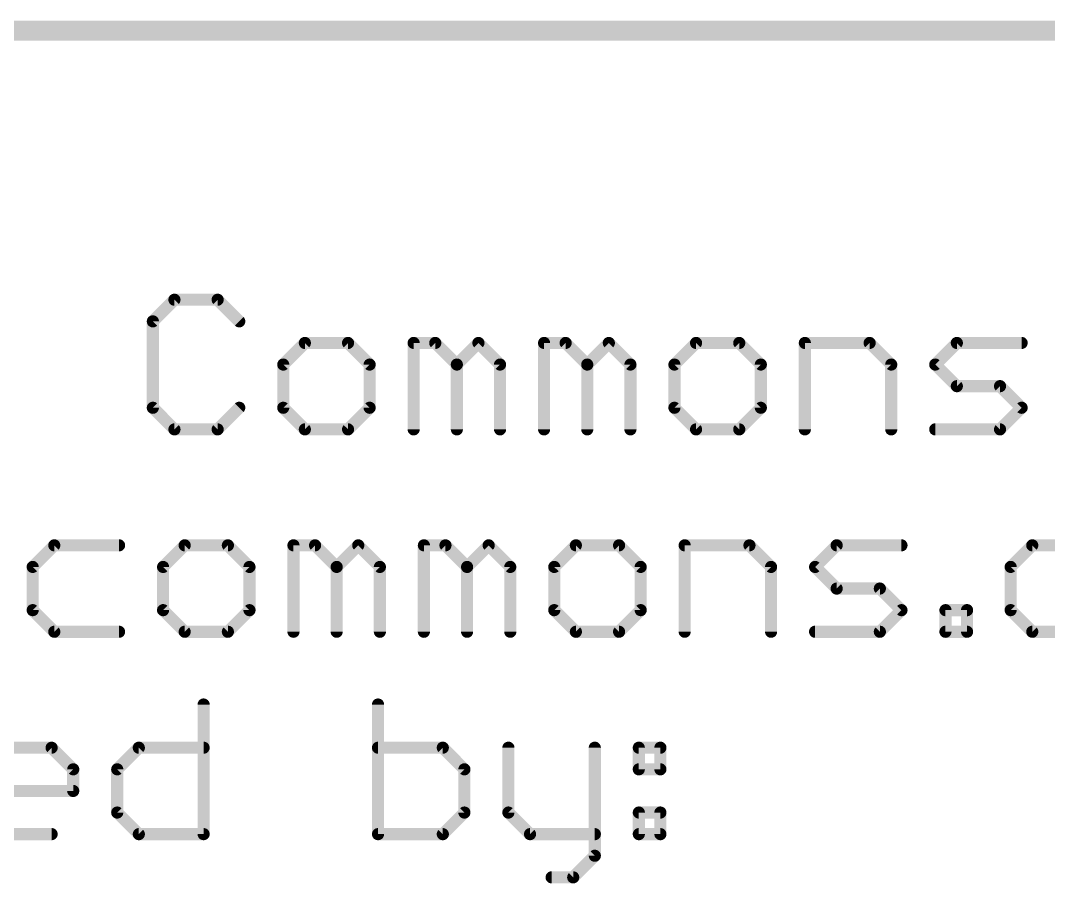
# Model space of a CAD drawing. Extents: x -27 to 80, y -11 to 53.
# Drawn here: x 14.86 to 27.76, y -10.7 to 0.13 of the extents above; entities that cross this region are included whole.
import ezdxf

# ---------------------------------------------------------------- set-up
doc = ezdxf.new("R2010")
doc.units = 0
for name, color, linetype in [('1', 12, 'CONTINUOUS'), ('16', 132, 'CONTINUOUS'), ('20', 53, 'CONTINUOUS'), ('27', 253, 'CONTINUOUS'), ('51', 53, 'CONTINUOUS')]:
    doc.layers.add(name, color=color, linetype=linetype)

msp = doc.modelspace()

# ---------------------------------------------------------------- linework, layer by layer
at = {"layer": '1', "const_width": 0.254}
msp.add_lwpolyline([(57.15, 0), (2.54, 0)], dxfattribs=at)
at = {"layer": '16', "const_width": 0.254}
msp.add_lwpolyline([(57.15, 0), (2.54, 0)], dxfattribs=at)
at = {"layer": '20', "const_width": 0.2032}
msp.add_lwpolyline([(57.15, 0), (2.54, 0)], dxfattribs=at)
at = {"layer": '27', "const_width": 0.1524}
for points in [[(16.7891, -3.3768), (16.518, -3.648)], [(17.3315, -3.3768), (16.7891, -3.3768)], [(17.6026, -3.648), (17.3315, -3.3768)], [(16.518, -3.648), (16.518, -4.7326)], [(18.4263, -3.9191), (18.1551, -4.1903)], [(18.9686, -3.9191), (18.4263, -3.9191)], [(19.2398, -4.1903), (18.9686, -3.9191)], [(19.7923, -5.0038), (19.7923, -3.9191)], [(19.7923, -3.9191), (20.0635, -3.9191)], [(20.0635, -3.9191), (20.3346, -4.1903)], [(20.3346, -4.1903), (20.6058, -3.9191)], [(20.6058, -3.9191), (20.877, -4.1903)], [(21.4295, -5.0038), (21.4295, -3.9191)], [(21.4295, -3.9191), (21.7006, -3.9191)], [(21.7006, -3.9191), (21.9718, -4.1903)], [(21.9718, -4.1903), (22.2429, -3.9191)], [(22.2429, -3.9191), (22.5141, -4.1903)], [(23.3378, -3.9191), (23.0666, -4.1903)], [(23.8801, -3.9191), (23.3378, -3.9191)], [(24.1513, -4.1903), (23.8801, -3.9191)], [(24.7038, -5.0038), (24.7038, -3.9191)], [(24.7038, -3.9191), (25.5173, -3.9191)], [(25.5173, -3.9191), (25.7884, -4.1903)], [(26.3409, -4.1903), (26.6121, -3.9191)], [(26.6121, -3.9191), (27.4256, -3.9191)], [(18.1551, -4.1903), (18.1551, -4.7326)], [(19.2398, -4.7326), (19.2398, -4.1903)], [(20.3346, -4.1903), (20.3346, -5.0038)], [(20.877, -4.1903), (20.877, -5.0038)], [(21.9718, -4.1903), (21.9718, -5.0038)], [(22.5141, -4.1903), (22.5141, -5.0038)], [(23.0666, -4.1903), (23.0666, -4.7326)], [(24.1513, -4.7326), (24.1513, -4.1903)], [(25.7884, -4.1903), (25.7884, -5.0038)], [(26.6121, -4.4615), (26.3409, -4.1903)], [(27.1544, -4.4615), (26.6121, -4.4615)], [(27.4256, -4.7326), (27.1544, -4.4615)], [(16.518, -4.7326), (16.7891, -5.0038)], [(17.3315, -5.0038), (17.6026, -4.7326)], [(18.1551, -4.7326), (18.4263, -5.0038)], [(18.9686, -5.0038), (19.2398, -4.7326)], [(23.0666, -4.7326), (23.3378, -5.0038)], [(23.8801, -5.0038), (24.1513, -4.7326)], [(27.1544, -5.0038), (27.4256, -4.7326)], [(16.7891, -5.0038), (17.3315, -5.0038)], [(18.4263, -5.0038), (18.9686, -5.0038)], [(23.3378, -5.0038), (23.8801, -5.0038)], [(26.3409, -5.0038), (27.1544, -5.0038)], [(15.2804, -6.4591), (15.0092, -6.7303)], [(16.0939, -6.4591), (15.2804, -6.4591)], [(16.9176, -6.4591), (16.6464, -6.7303)], [(17.4599, -6.4591), (16.9176, -6.4591)], [(17.731, -6.7303), (17.4599, -6.4591)], [(18.2835, -7.5438), (18.2835, -6.4591)], [(18.2835, -6.4591), (18.5547, -6.4591)], [(18.5547, -6.4591), (18.8259, -6.7303)], [(18.8259, -6.7303), (19.097, -6.4591)], [(19.097, -6.4591), (19.3682, -6.7303)], [(19.9207, -7.5438), (19.9207, -6.4591)], [(19.9207, -6.4591), (20.1919, -6.4591)], [(20.1919, -6.4591), (20.463, -6.7303)], [(20.463, -6.7303), (20.7342, -6.4591)], [(20.7342, -6.4591), (21.0054, -6.7303)], [(21.829, -6.4591), (21.5579, -6.7303)], [(22.3713, -6.4591), (21.829, -6.4591)], [(22.6425, -6.7303), (22.3713, -6.4591)], [(23.195, -7.5438), (23.195, -6.4591)], [(23.195, -6.4591), (24.0085, -6.4591)], [(24.0085, -6.4591), (24.2797, -6.7303)], [(24.8322, -6.7303), (25.1033, -6.4591)], [(25.1033, -6.4591), (25.9168, -6.4591)], [(27.5591, -6.4591), (27.2879, -6.7303)], [(28.1014, -6.4591), (27.5591, -6.4591)], [(15.0092, -6.7303), (15.0092, -7.2726)], [(16.6464, -6.7303), (16.6464, -7.2726)], [(17.731, -7.2726), (17.731, -6.7303)], [(18.8259, -6.7303), (18.8259, -7.5438)], [(19.3682, -6.7303), (19.3682, -7.5438)], [(20.463, -6.7303), (20.463, -7.5438)], [(21.0054, -6.7303), (21.0054, -7.5438)], [(21.5579, -6.7303), (21.5579, -7.2726)], [(22.6425, -7.2726), (22.6425, -6.7303)], [(24.2797, -6.7303), (24.2797, -7.5438)], [(25.1033, -7.0015), (24.8322, -6.7303)], [(27.2879, -6.7303), (27.2879, -7.2726)], [(25.6457, -7.0015), (25.1033, -7.0015)], [(25.9168, -7.2726), (25.6457, -7.0015)], [(15.0092, -7.2726), (15.2804, -7.5438)], [(16.6464, -7.2726), (16.9176, -7.5438)], [(17.4599, -7.5438), (17.731, -7.2726)], [(21.5579, -7.2726), (21.829, -7.5438)], [(22.3713, -7.5438), (22.6425, -7.2726)], [(25.6457, -7.5438), (25.9168, -7.2726)], [(26.4693, -7.5438), (26.4693, -7.2726)], [(26.4693, -7.2726), (26.7405, -7.2726)], [(26.7405, -7.2726), (26.7405, -7.5438)], [(27.2879, -7.2726), (27.5591, -7.5438)], [(15.2804, -7.5438), (16.0939, -7.5438)], [(16.9176, -7.5438), (17.4599, -7.5438)], [(21.829, -7.5438), (22.3713, -7.5438)], [(24.8322, -7.5438), (25.6457, -7.5438)], [(26.7405, -7.5438), (26.4693, -7.5438)], [(27.5591, -7.5438), (28.1014, -7.5438)], [(17.1552, -8.4568), (17.1552, -10.0838)], [(19.3449, -8.4568), (19.3449, -10.0838)], [(14.7046, -8.9991), (15.2469, -8.9991)], [(15.2469, -8.9991), (15.5181, -9.2703)], [(16.0706, -9.2703), (16.3417, -8.9991)], [(16.3417, -8.9991), (17.1552, -8.9991)], [(20.1584, -8.9991), (19.3449, -8.9991)], [(20.4295, -9.2703), (20.1584, -8.9991)], [(20.982, -8.9991), (20.982, -9.8126)], [(22.0667, -8.9991), (22.0667, -10.355)], [(22.6192, -8.9991), (22.8904, -8.9991)], [(22.6192, -9.2703), (22.6192, -8.9991)], [(22.8904, -8.9991), (22.8904, -9.2703)], [(15.5181, -9.2703), (15.5181, -9.5415)], [(16.0706, -9.8126), (16.0706, -9.2703)], [(20.4295, -9.8126), (20.4295, -9.2703)], [(22.8904, -9.2703), (22.6192, -9.2703)], [(15.5181, -9.5415), (14.4334, -9.5415)], [(16.3417, -10.0838), (16.0706, -9.8126)], [(20.1584, -10.0838), (20.4295, -9.8126)], [(20.982, -9.8126), (21.2532, -10.0838)], [(22.6192, -9.8126), (22.8904, -9.8126)], [(22.6192, -10.0838), (22.6192, -9.8126)], [(22.8904, -9.8126), (22.8904, -10.0838)], [(15.2469, -10.0838), (14.7046, -10.0838)], [(17.1552, -10.0838), (16.3417, -10.0838)], [(19.3449, -10.0838), (20.1584, -10.0838)], [(21.2532, -10.0838), (22.0667, -10.0838)], [(22.8904, -10.0838), (22.6192, -10.0838)], [(22.0667, -10.355), (21.7955, -10.6261)], [(21.7955, -10.6261), (21.5244, -10.6261)]]:
    msp.add_lwpolyline(points, dxfattribs=at)
at = {"layer": '27', "const_width": 0.0762}
for points in [[(16.7891, -3.3387, 1), (16.7891, -3.4149)], [(16.8161, -3.4038, 1), (16.7622, -3.3499)], [(17.3584, -3.3499, 1), (17.3045, -3.4038)], [(17.3315, -3.4149, 1), (17.3315, -3.3387)], [(16.491, -3.621, 1), (16.5449, -3.6749)], [(16.5561, -3.648, 1), (16.4799, -3.648)], [(17.5757, -3.6749, 1), (17.6296, -3.621)], [(18.4263, -3.881, 1), (18.4263, -3.9572)], [(18.4532, -3.9461, 1), (18.3994, -3.8922)], [(18.9956, -3.8922, 1), (18.9417, -3.9461)], [(18.9686, -3.9572, 1), (18.9686, -3.881)], [(19.8304, -3.9191, 1), (19.7542, -3.9191)], [(19.7923, -3.881, 1), (19.7923, -3.9572)], [(20.0904, -3.8922, 1), (20.0365, -3.9461)], [(20.0635, -3.9572, 1), (20.0635, -3.881)], [(20.6327, -3.8922, 1), (20.5788, -3.9461)], [(20.6327, -3.9461, 1), (20.5788, -3.8922)], [(21.4676, -3.9191, 1), (21.3914, -3.9191)], [(21.4295, -3.881, 1), (21.4295, -3.9572)], [(21.7276, -3.8922, 1), (21.6737, -3.9461)], [(21.7006, -3.9572, 1), (21.7006, -3.881)], [(22.2699, -3.8922, 1), (22.216, -3.9461)], [(22.2699, -3.9461, 1), (22.216, -3.8922)], [(23.3378, -3.881, 1), (23.3378, -3.9572)], [(23.3647, -3.9461, 1), (23.3108, -3.8922)], [(23.907, -3.8922, 1), (23.8532, -3.9461)], [(23.8801, -3.9572, 1), (23.8801, -3.881)], [(24.7419, -3.9191, 1), (24.6657, -3.9191)], [(24.7038, -3.881, 1), (24.7038, -3.9572)], [(25.5442, -3.8922, 1), (25.4903, -3.9461)], [(25.5173, -3.9572, 1), (25.5173, -3.881)], [(26.6121, -3.881, 1), (26.6121, -3.9572)], [(26.639, -3.9461, 1), (26.5851, -3.8922)], [(27.4256, -3.9572, 1), (27.4256, -3.881)], [(18.1932, -4.1903, 1), (18.117, -4.1903)], [(18.1282, -4.1634, 1), (18.1821, -4.2172)], [(19.2779, -4.1903, 1), (19.2017, -4.1903)], [(19.2129, -4.2172, 1), (19.2667, -4.1634)], [(20.3727, -4.1903, 1), (20.2965, -4.1903)], [(20.3077, -4.1634, 1), (20.3616, -4.2172)], [(20.3077, -4.2172, 1), (20.3616, -4.1634)], [(20.9151, -4.1903, 1), (20.8389, -4.1903)], [(20.85, -4.2172, 1), (20.9039, -4.1634)], [(22.0099, -4.1903, 1), (21.9337, -4.1903)], [(21.9448, -4.1634, 1), (21.9987, -4.2172)], [(21.9448, -4.2172, 1), (21.9987, -4.1634)], [(22.5522, -4.1903, 1), (22.476, -4.1903)], [(22.4872, -4.2172, 1), (22.5411, -4.1634)], [(23.1047, -4.1903, 1), (23.0285, -4.1903)], [(23.0397, -4.1634, 1), (23.0935, -4.2172)], [(24.1894, -4.1903, 1), (24.1132, -4.1903)], [(24.1243, -4.2172, 1), (24.1782, -4.1634)], [(25.8265, -4.1903, 1), (25.7503, -4.1903)], [(25.7615, -4.2172, 1), (25.8154, -4.1634)], [(26.3679, -4.1634, 1), (26.314, -4.2172)], [(26.314, -4.1634, 1), (26.3679, -4.2172)], [(26.6121, -4.4234, 1), (26.6121, -4.4996)], [(27.1814, -4.4345, 1), (27.1275, -4.4884)], [(27.1544, -4.4996, 1), (27.1544, -4.4234)], [(26.5851, -4.4884, 1), (26.639, -4.4345)], [(16.5449, -4.7057, 1), (16.491, -4.7596)], [(16.4799, -4.7326, 1), (16.5561, -4.7326)], [(17.6296, -4.7596, 1), (17.5757, -4.7057)], [(18.1821, -4.7057, 1), (18.1282, -4.7596)], [(18.117, -4.7326, 1), (18.1932, -4.7326)], [(19.2017, -4.7326, 1), (19.2779, -4.7326)], [(19.2667, -4.7596, 1), (19.2129, -4.7057)], [(23.0935, -4.7057, 1), (23.0397, -4.7596)], [(23.0285, -4.7326, 1), (23.1047, -4.7326)], [(24.1132, -4.7326, 1), (24.1894, -4.7326)], [(24.1782, -4.7596, 1), (24.1243, -4.7057)], [(27.4525, -4.7596, 1), (27.3986, -4.7057)], [(27.3986, -4.7596, 1), (27.4525, -4.7057)], [(16.7891, -4.9657, 1), (16.7891, -5.0419)], [(16.7622, -5.0307, 1), (16.8161, -4.9769)], [(17.3045, -4.9769, 1), (17.3584, -5.0307)], [(17.3315, -5.0419, 1), (17.3315, -4.9657)], [(18.4263, -4.9657, 1), (18.4263, -5.0419)], [(18.3994, -5.0307, 1), (18.4532, -4.9769)], [(18.9417, -4.9769, 1), (18.9956, -5.0307)], [(18.9686, -5.0419, 1), (18.9686, -4.9657)], [(19.7542, -5.0038, 1), (19.8304, -5.0038)], [(20.2965, -5.0038, 1), (20.3727, -5.0038)], [(20.8389, -5.0038, 1), (20.9151, -5.0038)], [(21.3914, -5.0038, 1), (21.4676, -5.0038)], [(21.9337, -5.0038, 1), (22.0099, -5.0038)], [(22.476, -5.0038, 1), (22.5522, -5.0038)], [(23.3378, -4.9657, 1), (23.3378, -5.0419)], [(23.3108, -5.0307, 1), (23.3647, -4.9769)], [(23.8532, -4.9769, 1), (23.907, -5.0307)], [(23.8801, -5.0419, 1), (23.8801, -4.9657)], [(24.6657, -5.0038, 1), (24.7419, -5.0038)], [(25.7503, -5.0038, 1), (25.8265, -5.0038)], [(26.3409, -4.9657, 1), (26.3409, -5.0419)], [(27.1275, -4.9769, 1), (27.1814, -5.0307)], [(27.1544, -5.0419, 1), (27.1544, -4.9657)], [(15.2804, -6.421, 1), (15.2804, -6.4972)], [(15.3073, -6.4861, 1), (15.2535, -6.4322)], [(16.0939, -6.4972, 1), (16.0939, -6.421)], [(16.9176, -6.421, 1), (16.9176, -6.4972)], [(16.9445, -6.4861, 1), (16.8906, -6.4322)], [(17.4868, -6.4322, 1), (17.4329, -6.4861)], [(17.4599, -6.4972, 1), (17.4599, -6.421)], [(18.3216, -6.4591, 1), (18.2454, -6.4591)], [(18.2835, -6.421, 1), (18.2835, -6.4972)], [(18.5816, -6.4322, 1), (18.5278, -6.4861)], [(18.5547, -6.4972, 1), (18.5547, -6.421)], [(19.124, -6.4322, 1), (19.0701, -6.4861)], [(19.124, -6.4861, 1), (19.0701, -6.4322)], [(19.9588, -6.4591, 1), (19.8826, -6.4591)], [(19.9207, -6.421, 1), (19.9207, -6.4972)], [(20.2188, -6.4322, 1), (20.1649, -6.4861)], [(20.1919, -6.4972, 1), (20.1919, -6.421)], [(20.7611, -6.4322, 1), (20.7073, -6.4861)], [(20.7611, -6.4861, 1), (20.7073, -6.4322)], [(21.829, -6.421, 1), (21.829, -6.4972)], [(21.856, -6.4861, 1), (21.8021, -6.4322)], [(22.3983, -6.4322, 1), (22.3444, -6.4861)], [(22.3713, -6.4972, 1), (22.3713, -6.421)], [(23.2331, -6.4591, 1), (23.1569, -6.4591)], [(23.195, -6.421, 1), (23.195, -6.4972)], [(24.0354, -6.4322, 1), (23.9816, -6.4861)], [(24.0085, -6.4972, 1), (24.0085, -6.421)], [(25.1033, -6.421, 1), (25.1033, -6.4972)], [(25.1303, -6.4861, 1), (25.0764, -6.4322)], [(25.9168, -6.4972, 1), (25.9168, -6.421)], [(27.5591, -6.421, 1), (27.5591, -6.4972)], [(27.586, -6.4861, 1), (27.5321, -6.4322)], [(15.0473, -6.7303, 1), (14.9711, -6.7303)], [(14.9823, -6.7034, 1), (15.0362, -6.7572)], [(16.6845, -6.7303, 1), (16.6083, -6.7303)], [(16.6194, -6.7034, 1), (16.6733, -6.7572)], [(17.7691, -6.7303, 1), (17.6929, -6.7303)], [(17.7041, -6.7572, 1), (17.758, -6.7034)], [(18.864, -6.7303, 1), (18.7878, -6.7303)], [(18.7989, -6.7034, 1), (18.8528, -6.7572)], [(18.7989, -6.7572, 1), (18.8528, -6.7034)], [(19.4063, -6.7303, 1), (19.3301, -6.7303)], [(19.3413, -6.7572, 1), (19.3951, -6.7034)], [(20.5011, -6.7303, 1), (20.4249, -6.7303)], [(20.4361, -6.7034, 1), (20.49, -6.7572)], [(20.4361, -6.7572, 1), (20.49, -6.7034)], [(21.0435, -6.7303, 1), (20.9673, -6.7303)], [(20.9784, -6.7572, 1), (21.0323, -6.7034)], [(21.596, -6.7303, 1), (21.5198, -6.7303)], [(21.5309, -6.7034, 1), (21.5848, -6.7572)], [(22.6806, -6.7303, 1), (22.6044, -6.7303)], [(22.6156, -6.7572, 1), (22.6695, -6.7034)], [(24.3178, -6.7303, 1), (24.2416, -6.7303)], [(24.2527, -6.7572, 1), (24.3066, -6.7034)], [(24.8591, -6.7034, 1), (24.8052, -6.7572)], [(24.8052, -6.7034, 1), (24.8591, -6.7572)], [(27.326, -6.7303, 1), (27.2498, -6.7303)], [(27.261, -6.7034, 1), (27.3148, -6.7572)], [(25.1033, -6.9634, 1), (25.1033, -7.0396)], [(25.0764, -7.0284, 1), (25.1303, -6.9745)], [(25.6726, -6.9745, 1), (25.6187, -7.0284)], [(25.6457, -7.0396, 1), (25.6457, -6.9634)], [(15.0362, -7.2457, 1), (14.9823, -7.2996)], [(16.6733, -7.2457, 1), (16.6194, -7.2996)], [(17.758, -7.2996, 1), (17.7041, -7.2457)], [(21.5848, -7.2457, 1), (21.5309, -7.2996)], [(22.6695, -7.2996, 1), (22.6156, -7.2457)], [(25.9438, -7.2996, 1), (25.8899, -7.2457)], [(25.8899, -7.2996, 1), (25.9438, -7.2457)], [(26.5074, -7.2726, 1), (26.4312, -7.2726)], [(26.4693, -7.2345, 1), (26.4693, -7.3107)], [(26.7786, -7.2726, 1), (26.7024, -7.2726)], [(26.7405, -7.3107, 1), (26.7405, -7.2345)], [(27.3148, -7.2457, 1), (27.261, -7.2996)], [(14.9711, -7.2726, 1), (15.0473, -7.2726)], [(16.6083, -7.2726, 1), (16.6845, -7.2726)], [(17.6929, -7.2726, 1), (17.7691, -7.2726)], [(21.5198, -7.2726, 1), (21.596, -7.2726)], [(22.6044, -7.2726, 1), (22.6806, -7.2726)], [(27.2498, -7.2726, 1), (27.326, -7.2726)], [(15.2804, -7.5057, 1), (15.2804, -7.5819)], [(15.2535, -7.5707, 1), (15.3073, -7.5169)], [(16.0939, -7.5819, 1), (16.0939, -7.5057)], [(16.9176, -7.5057, 1), (16.9176, -7.5819)], [(16.8906, -7.5707, 1), (16.9445, -7.5169)], [(17.4329, -7.5169, 1), (17.4868, -7.5707)], [(17.4599, -7.5819, 1), (17.4599, -7.5057)], [(21.829, -7.5057, 1), (21.829, -7.5819)], [(21.8021, -7.5707, 1), (21.856, -7.5169)], [(22.3444, -7.5169, 1), (22.3983, -7.5707)], [(22.3713, -7.5819, 1), (22.3713, -7.5057)], [(24.8322, -7.5057, 1), (24.8322, -7.5819)], [(25.6187, -7.5169, 1), (25.6726, -7.5707)], [(25.6457, -7.5819, 1), (25.6457, -7.5057)], [(26.4693, -7.5057, 1), (26.4693, -7.5819)], [(26.7405, -7.5819, 1), (26.7405, -7.5057)], [(27.5591, -7.5057, 1), (27.5591, -7.5819)], [(27.5321, -7.5707, 1), (27.586, -7.5169)], [(18.2454, -7.5438, 1), (18.3216, -7.5438)], [(18.7878, -7.5438, 1), (18.864, -7.5438)], [(19.3301, -7.5438, 1), (19.4063, -7.5438)], [(19.8826, -7.5438, 1), (19.9588, -7.5438)], [(20.4249, -7.5438, 1), (20.5011, -7.5438)], [(20.9673, -7.5438, 1), (21.0435, -7.5438)], [(23.1569, -7.5438, 1), (23.2331, -7.5438)], [(24.2416, -7.5438, 1), (24.3178, -7.5438)], [(26.4312, -7.5438, 1), (26.5074, -7.5438)], [(26.7024, -7.5438, 1), (26.7786, -7.5438)], [(17.1933, -8.4568, 1), (17.1171, -8.4568)], [(19.383, -8.4568, 1), (19.3068, -8.4568)], [(15.2739, -8.9722, 1), (15.22, -9.0261)], [(15.2469, -9.0372, 1), (15.2469, -8.961)], [(16.3417, -8.961, 1), (16.3417, -9.0372)], [(16.3687, -9.0261, 1), (16.3148, -8.9722)], [(17.1552, -9.0372, 1), (17.1552, -8.961)], [(19.3449, -8.961, 1), (19.3449, -9.0372)], [(20.1853, -8.9722, 1), (20.1314, -9.0261)], [(20.1584, -9.0372, 1), (20.1584, -8.961)], [(21.0201, -8.9991, 1), (20.9439, -8.9991)], [(22.1048, -8.9991, 1), (22.0286, -8.9991)], [(22.6192, -8.961, 1), (22.6192, -9.0372)], [(22.6573, -8.9991, 1), (22.5811, -8.9991)], [(22.9285, -8.9991, 1), (22.8523, -8.9991)], [(22.8904, -9.0372, 1), (22.8904, -8.961)], [(15.5562, -9.2703, 1), (15.48, -9.2703)], [(15.4911, -9.2972, 1), (15.545, -9.2434)], [(16.1087, -9.2703, 1), (16.0325, -9.2703)], [(16.0436, -9.2434, 1), (16.0975, -9.2972)], [(20.4676, -9.2703, 1), (20.3914, -9.2703)], [(20.4026, -9.2972, 1), (20.4565, -9.2434)], [(22.6192, -9.2322, 1), (22.6192, -9.3084)], [(22.5811, -9.2703, 1), (22.6573, -9.2703)], [(22.8523, -9.2703, 1), (22.9285, -9.2703)], [(22.8904, -9.3084, 1), (22.8904, -9.2322)], [(15.48, -9.5415, 1), (15.5562, -9.5415)], [(15.5181, -9.5796, 1), (15.5181, -9.5034)], [(16.0975, -9.7857, 1), (16.0436, -9.8396)], [(16.0325, -9.8126, 1), (16.1087, -9.8126)], [(20.3914, -9.8126, 1), (20.4676, -9.8126)], [(20.4565, -9.8396, 1), (20.4026, -9.7857)], [(21.009, -9.7857, 1), (20.9551, -9.8396)], [(20.9439, -9.8126, 1), (21.0201, -9.8126)], [(22.6192, -9.7745, 1), (22.6192, -9.8507)], [(22.6573, -9.8126, 1), (22.5811, -9.8126)], [(22.9285, -9.8126, 1), (22.8523, -9.8126)], [(22.8904, -9.8507, 1), (22.8904, -9.7745)], [(15.2469, -10.1219, 1), (15.2469, -10.0457)], [(16.3417, -10.0457, 1), (16.3417, -10.1219)], [(16.3148, -10.1107, 1), (16.3687, -10.0569)], [(17.1171, -10.0838, 1), (17.1933, -10.0838)], [(17.1552, -10.1219, 1), (17.1552, -10.0457)], [(19.3449, -10.0457, 1), (19.3449, -10.1219)], [(19.3068, -10.0838, 1), (19.383, -10.0838)], [(20.1314, -10.0569, 1), (20.1853, -10.1107)], [(20.1584, -10.1219, 1), (20.1584, -10.0457)], [(21.2532, -10.0457, 1), (21.2532, -10.1219)], [(21.2263, -10.1107, 1), (21.2801, -10.0569)], [(22.0667, -10.1219, 1), (22.0667, -10.0457)], [(22.6192, -10.0457, 1), (22.6192, -10.1219)], [(22.5811, -10.0838, 1), (22.6573, -10.0838)], [(22.8523, -10.0838, 1), (22.9285, -10.0838)], [(22.8904, -10.1219, 1), (22.8904, -10.0457)], [(22.0286, -10.355, 1), (22.1048, -10.355)], [(22.0936, -10.3819, 1), (22.0398, -10.328)], [(21.5244, -10.588, 1), (21.5244, -10.6642)], [(21.7686, -10.5992, 1), (21.8225, -10.6531)], [(21.7955, -10.6642, 1), (21.7955, -10.588)]]:
    msp.add_lwpolyline(points, format="xyb", dxfattribs=at)
at = {"layer": '51', "const_width": 0.254}
msp.add_lwpolyline([(2.54, 0), (57.15, 0)], dxfattribs=at)

doc.saveas('drawing.dxf')
